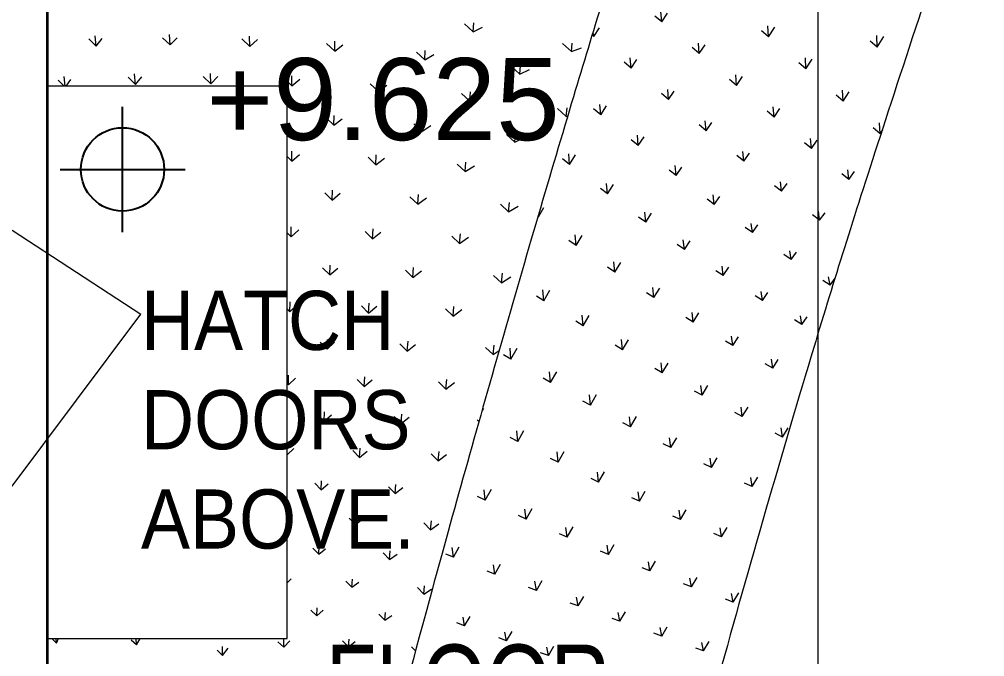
# Model space of a CAD drawing. Header units: millimetres. Extents: x 10569 to 232243, y -25347 to 80743.
# Drawn here: x 177207 to 181841, y 13041 to 16097 of the extents above; entities that cross this region are included whole.
import ezdxf

# ---------------------------------------------------------------- set-up
doc = ezdxf.new("R2010")
doc.units = ezdxf.units.MM
for name, color, linetype, lineweight in [('A-ANNO-NOTE', 131, 'Continuous', 25), ('A-FLOR', 192, 'Continuous', 9), ('A-FLOR-PATT', 8, 'Continuous', 9), ('A-WALL', 113, 'Continuous', 20), ('G-ANNO-TEXT', 231, 'Continuous', 5)]:
    doc.layers.add(name, color=color, linetype=linetype, lineweight=lineweight)
doc.styles.add('Arial_1', font='arial.ttf', dxfattribs={"height": 393.413174})
doc.styles.add('Swis721 BT_6', font='swiss.ttf', dxfattribs={"width": 0.89, "height": 283.821263})
doc.styles.add('Swis721 BT_7', font='swiss.ttf', dxfattribs={"width": 0.75, "height": 378.428351})

# ---------------------------------------------------------------- blocks, each defined once
blk = doc.blocks.new('FP_806-Copy _2_ of PART PLAN OF D_C_S _ CABLE LEAD-IN PLAN')
at = {"layer": 'A-FLOR-PATT'}
for p, q in [((94683.6, 16037), (94685.4, 16080.4)), ((94683.6, 16037), (94641.7, 16075.1)), ((94683.6, 16037), (94728.2, 16060.1)), ((92873.6, 15969), (92838.3, 16003.4)), ((92873.6, 15969), (92869, 16019.1)), ((92873.6, 15969), (92902.7, 16005.4)), ((93228.9, 15974.6), (93192.3, 16009.5)), ((93228.9, 15974.6), (93226, 16024)), ((93228.9, 15974.6), (93261.6, 16009.4)), ((93610.6, 15967.9), (93572.7, 16003.4)), ((93610.6, 15967.9), (93609.3, 16016.2)), ((93610.6, 15967.9), (93646.9, 16000.6)), ((94018.2, 15945.4), (94018.4, 15992.3)), ((94018.2, 15945.4), (93979, 15981.6)), ((94018.2, 15945.4), (94057.9, 15975.4)), ((94450.8, 15902.7), (94452.3, 15947.7)), ((95155.3, 15942.6), (95112.1, 15981.8)), ((95155.3, 15942.6), (95158.2, 15983.2)), ((95155.3, 15942.6), (95202.7, 15960.6)), ((94450.8, 15902.7), (94410.2, 15939.7)), ((94450.8, 15902.7), (94493.7, 15929.2)), ((94907, 15834.2), (94865.1, 15872.2)), ((94907, 15834.2), (94909.7, 15876.8)), ((94907, 15834.2), (94952.9, 15856.2)), ((92720.4, 15777.5), (92691.6, 15806.2)), ((92725, 15777.5), (92720.3, 15822.7)), ((92729.1, 15777.5), (92752.3, 15809.7)), ((93061.4, 15785.7), (93026.2, 15820.1)), ((93061.4, 15785.7), (93057.9, 15835.4)), ((93061.4, 15785.7), (93091.9, 15821.5)), ((93423.9, 15788.4), (93387.4, 15823.3)), ((93423.9, 15788.4), (93422, 15837.4)), ((93423.9, 15788.4), (93458, 15822.6)), ((93812.8, 15778.5), (93774.9, 15814)), ((93812.8, 15778.5), (93812.5, 15826.4)), ((93812.8, 15778.5), (93850.5, 15810.6)), ((94227.5, 15752.3), (94188.3, 15788.5)), ((94227.5, 15752.3), (94228.7, 15798.7)), ((94227.5, 15752.3), (94268.6, 15781.6)), ((94667, 15705.3), (94626.5, 15742.3)), ((94667, 15705.3), (94669.5, 15749.7)), ((94667, 15705.3), (94711.3, 15730.9)), ((95130, 15631.7), (95088.2, 15669.7)), ((95130, 15631.7), (95133.7, 15673.5)), ((94014.6, 15589.4), (93976.8, 15624.8)), ((94014.6, 15589.4), (94015.3, 15636.7)), ((94014.6, 15589.4), (94053.7, 15620.8)), ((95130, 15631.7), (95138, 15635.3)), ((94436.4, 15559.5), (94397.3, 15595.7)), ((94436.4, 15559.5), (94438.6, 15605.3)), ((94436.4, 15559.5), (94478.9, 15588)), ((94882.9, 15508.2), (94842.5, 15545.1)), ((94882.9, 15508.2), (94886.4, 15551.9)), ((94882.9, 15508.2), (94928.6, 15532.8)), ((93812.8, 15416.5), (93789.3, 15439)), ((93812.8, 15416.5), (93813, 15464.6)), ((93812.8, 15416.5), (93849.8, 15449.6)), ((94216.1, 15400.4), (94178.3, 15435.8)), ((94216.1, 15400.4), (94217.8, 15447.2)), ((94216.1, 15400.4), (94256.6, 15431.1)), ((94645, 15366.9), (94605.9, 15403)), ((94645, 15366.9), (94648.2, 15412.1)), ((94645, 15366.9), (94688.8, 15394.6)), ((94006.7, 15230.8), (93970.4, 15265.6)), ((94006.7, 15230.8), (94008, 15278.4)), ((94006.7, 15230.8), (94045.1, 15263.3)), ((94417.2, 15211.5), (94379.5, 15246.9)), ((94417.2, 15211.5), (94420, 15257.9)), ((94417.2, 15211.5), (94459.1, 15241.6)), ((94853.2, 15174.5), (94814.2, 15210.5)), ((94853.2, 15174.5), (94857.4, 15219.1)), ((94853.2, 15174.5), (94898.4, 15201.4)), ((93809.2, 15054), (93789.3, 15073.5)), ((93809.2, 15054), (93809.9, 15102)), ((93809.2, 15054), (93845.3, 15087.5)), ((94200.3, 15045.2), (94164.1, 15080)), ((94200.3, 15045.2), (94202.6, 15092.4)), ((94200.3, 15045.2), (94240.1, 15077.1)), ((94617.9, 15022.9), (94621.8, 15068.8)), ((94617.9, 15022.9), (94580.3, 15058.2)), ((94617.9, 15022.9), (94661.2, 15052.3)), ((93995.3, 14871.4), (93960.4, 14905.6)), ((93995.3, 14871.4), (93997, 14919)), ((93995.3, 14871.4), (94032.8, 14904.3)), ((94393.5, 14859.7), (94357.3, 14894.5)), ((94393.5, 14859.7), (94396.9, 14906.6)), ((94393.5, 14859.7), (94434.7, 14891.1)), ((94818.3, 14834.4), (94823.2, 14879.8)), ((94818.3, 14834.4), (94780.8, 14869.7)), ((94818.3, 14834.4), (94863, 14863.1)), ((93803.1, 14695), (93804, 14742.2)), ((93803.1, 14695), (93789.3, 14708.8)), ((93803.1, 14695), (93838.1, 14728.1)), ((94181, 14689), (94146.2, 14723.2)), ((94181, 14689), (94183.7, 14736.1)), ((94181, 14689), (94219.9, 14721.3)), ((94586.4, 14674.4), (94550.2, 14709.2)), ((94586.4, 14674.4), (94590.8, 14720.8)), ((94586.4, 14674.4), (94629, 14705.2)), ((93981.5, 14516.1), (93983.4, 14562.7)), ((94366.3, 14506.7), (94370.1, 14553.4)), ((93981.5, 14516.1), (93948.1, 14549.6)), ((93981.5, 14516.1), (94017.9, 14548.5)), ((94366.3, 14506.7), (94331.6, 14540.9)), ((94366.3, 14506.7), (94406.6, 14538.5)), ((94778.9, 14489.3), (94742.8, 14524)), ((94778.9, 14489.3), (94784.3, 14535.3)), ((94778.9, 14489.3), (94808.4, 14509.6)), ((93795.9, 14344.7), (93796.9, 14390.4)), ((93795.9, 14344.7), (93829.6, 14376.6)), ((94159.6, 14337.3), (94126.2, 14370.8)), ((94159.6, 14337.3), (94162.5, 14383.4)), ((94159.6, 14337.3), (94197.3, 14369)), ((94551.3, 14324.6), (94556.1, 14370.8)), ((93795.9, 14344.7), (93789.3, 14351.4)), ((94551.3, 14324.6), (94516.7, 14358.8)), ((94551.3, 14324.6), (94593, 14355.8)), ((93967.1, 14170.5), (93935, 14203.1)), ((93967.1, 14170.5), (93969, 14215.5)), ((93967.1, 14170.5), (94002.1, 14201.4)), ((94337.3, 14158.7), (94304, 14192.2)), ((94337.3, 14158.7), (94341.2, 14204.3)), ((94337.3, 14158.7), (94376.3, 14189.6)), ((94711, 14167.3), (94701.4, 14176.7)), ((93789.3, 14011.4), (93790, 14052.2)), ((93789.3, 14008.7), (93821.5, 14038.6)), ((94137.9, 13996.6), (94105.9, 14029.2)), ((94137.9, 13996.6), (94140.7, 14040.9)), ((94137.9, 13996.6), (94174.2, 14026.5)), ((94514.7, 13980.3), (94481.5, 14013.7)), ((94514.7, 13980.3), (94519.6, 14025.4)), ((94514.7, 13980.3), (94555.1, 14010.5)), ((93953.8, 13841.3), (93922.9, 13872.6)), ((93953.8, 13841.3), (93955.4, 13883.7)), ((93953.8, 13841.3), (93987.1, 13869.8)), ((94308.4, 13823), (94312.2, 13866.5)), ((94308.4, 13823), (94276.5, 13855.5)), ((94308.4, 13823), (94345.9, 13851.9)), ((93789.3, 13695.4), (93814.9, 13718.9)), ((94118, 13674.2), (94087.2, 13705.5)), ((94118, 13674.2), (94120.5, 13715.6)), ((94118, 13674.2), (94152.5, 13701.3)), ((94478.7, 13649.6), (94446.8, 13682.1)), ((94478.7, 13649.6), (94483.3, 13692.3)), ((94478.7, 13649.6), (94517.4, 13677.5)), ((93942.6, 13531.9), (93912.9, 13561.6)), ((93942.6, 13531.9), (93944, 13572)), ((93942.6, 13531.9), (93974.5, 13558.6)), ((94281.9, 13507.4), (94251.2, 13538.7)), ((94281.9, 13507.4), (94285.2, 13547.8)), ((94281.9, 13507.4), (94317.5, 13533.2)), ((93789.3, 13394.9), (93809.3, 13413.8)), ((94100.9, 13373.7), (94071.2, 13403.3)), ((94100.9, 13373.7), (94103, 13412.4)), ((94100.9, 13373.7), (94133.8, 13398.6)), ((94445.6, 13341), (94414.9, 13372.2)), ((94445.6, 13341), (94449.7, 13380.4)), ((94445.6, 13341), (94482.3, 13365.4)), ((93932.4, 13236.8), (93903.7, 13264.6)), ((93932.4, 13236.8), (93933.8, 13275.4)), ((93932.4, 13236.8), (93963.2, 13263.2)), ((94258.9, 13215.8), (94261.8, 13253.3)), ((94258.9, 13215.8), (94229.3, 13245.4)), ((94258.9, 13215.8), (94292.8, 13239.1)), ((92683.6, 13106.2), (92659.9, 13127.5)), ((92683.6, 13106.2), (92681.9, 13127.5)), ((92683.6, 13106.2), (92692.7, 13127.5)), ((93067.3, 13096.9), (93041.5, 13120.3)), ((93067.3, 13096.9), (93066, 13127.5)), ((93067.3, 13096.9), (93084.5, 13127.5)), ((93773.6, 13086.6), (93774.5, 13126.2)), ((93773.6, 13086.6), (93802.7, 13116.2)), ((94085, 13088.3), (94056.4, 13116.1)), ((94085, 13088.3), (94087.1, 13125.6)), ((93480.2, 13047.3), (93453.5, 13071.9)), ((93480.2, 13047.3), (93480.1, 13089.8)), ((93480.2, 13047.3), (93507, 13082.5)), ((93773.6, 13086.6), (93745.9, 13112.8)), ((94085, 13088.3), (94116.8, 13113)), ((94406.6, 13068.3), (94387, 13087.9))]:
    blk.add_line(p, q, dxfattribs=at)
blk = doc.blocks.new('FP_809-Copy _2_ of PART PLAN OF D_C_S _ CABLE LEAD-IN PLAN')
at = {"layer": 'A-FLOR-PATT'}
for p, q in [((95588.1, 16084.7), (95583.9, 16134.3)), ((95588.1, 16084.7), (95616, 16126.7)), ((95588.1, 16084.7), (95554.3, 16113)), ((95261.4, 16015.9), (95259.7, 16034.5)), ((95261.4, 16015.9), (95288.7, 16057.1)), ((96100.9, 16013.8), (96067.2, 16042.4)), ((96100.9, 16013.8), (96098, 16066.4)), ((96100.9, 16013.8), (96130.6, 16059.8)), ((95261.4, 16015.9), (95255.5, 16020.9)), ((96622.3, 15963.6), (96588.8, 15992.7)), ((96622.3, 15963.6), (96621.1, 16020.6)), ((96622.3, 15963.6), (96654.2, 16015.3)), ((95768.2, 15933), (95734.5, 15961.6)), ((95768.2, 15933), (95764.2, 15983.1)), ((95768.2, 15933), (95796.3, 15975.4)), ((95441.3, 15864), (95436.8, 15913.3)), ((95441.3, 15864), (95468.7, 15905.2)), ((96280.1, 15859.8), (96277.4, 15913.1)), ((96280.1, 15859.8), (96309.9, 15906.3)), ((95441.3, 15864), (95407.6, 15892.4)), ((96280.1, 15859.8), (96246.5, 15888.9)), ((95947.7, 15780.5), (95914.1, 15809.1)), ((95947.7, 15780.5), (95943.8, 15830.5)), ((95947.7, 15780.5), (95975.8, 15822.7)), ((95621.2, 15712.8), (95616.7, 15761.7)), ((96458.4, 15704.3), (96455.9, 15757.6)), ((95621.2, 15712.8), (95587.5, 15741)), ((95621.2, 15712.8), (95648.5, 15753.7)), ((96458.4, 15704.3), (96425, 15733.6)), ((96458.4, 15704.3), (96488.3, 15750.5)), ((95295, 15639.5), (95261.2, 15667.5)), ((95295, 15639.5), (95290.6, 15689.8)), ((95295, 15639.5), (95322.6, 15682.4)), ((96127, 15628.3), (96123, 15677.7)), ((96127, 15628.3), (96155, 15669.8)), ((96127, 15628.3), (96093.4, 15656.8)), ((95801.3, 15563.3), (95767.5, 15591.2)), ((95801.3, 15563.3), (95796.6, 15611.4)), ((95801.3, 15563.3), (95828.4, 15603.4)), ((96636.4, 15548.4), (96603, 15577.6)), ((96636.4, 15548.4), (96633.7, 15601.1)), ((95475.6, 15491.9), (95471, 15541.2)), ((95475.6, 15491.9), (95503, 15534)), ((96306.5, 15477.5), (96302.3, 15525.9)), ((96636.4, 15548.4), (96649.4, 15568.3)), ((95475.6, 15491.9), (95441.7, 15519.3)), ((96306.5, 15477.5), (96272.8, 15505.6)), ((96306.5, 15477.5), (96334.2, 15517.8)), ((95145.7, 15401), (95141.7, 15452.8)), ((95145.7, 15401), (95174, 15447)), ((95982, 15416.5), (95948, 15443.8)), ((95982, 15416.5), (95977, 15463.4)), ((95982, 15416.5), (96008.8, 15455.4)), ((95145.7, 15401), (95111.7, 15428)), ((95657.2, 15348.2), (95652.2, 15396)), ((95657.2, 15348.2), (95684.2, 15389)), ((95657.2, 15348.2), (95623, 15374.8)), ((96486.5, 15329.1), (96452.7, 15356.7)), ((96486.5, 15329.1), (96481.8, 15376)), ((96486.5, 15329.1), (96513.7, 15367.8)), ((95328.1, 15260.1), (95323.6, 15310.2)), ((95328.1, 15260.1), (95356, 15304.7)), ((96163.4, 15273.2), (96129.3, 15299.7)), ((96163.4, 15273.2), (96158, 15318.5)), ((96163.4, 15273.2), (96189.9, 15310.6)), ((95328.1, 15260.1), (95293.8, 15286.1)), ((95839.8, 15208.9), (95834.4, 15255)), ((95839.8, 15208.9), (95866.5, 15248.1)), ((95839.8, 15208.9), (95805.5, 15234.7)), ((94995.8, 15150.9), (95021.5, 15194.4)), ((95511.8, 15124.3), (95506.8, 15172.6)), ((95511.8, 15124.3), (95539.2, 15167.3)), ((96346, 15134.1), (96311.7, 15159.8)), ((96346, 15134.1), (96340.1, 15177.6)), ((96346, 15134.1), (96371.9, 15169.7)), ((95511.8, 15124.3), (95477.2, 15149.3)), ((96023.8, 15074.6), (96017.9, 15118.8)), ((96023.8, 15074.6), (96050, 15112)), ((95177.1, 15012.4), (95172.8, 15063.7)), ((96023.8, 15074.6), (95989.2, 15099.4)), ((95177.1, 15012.4), (95142.3, 15036.9)), ((95177.1, 15012.4), (95205.7, 15060.2)), ((95696.9, 14993.8), (95662.1, 15017.8)), ((95696.9, 14993.8), (95691.4, 15040.2)), ((95696.9, 14993.8), (95723.9, 15035.1)), ((96209.3, 14945.6), (96174.4, 14969.4)), ((96209.3, 14945.6), (96202.7, 14987.7)), ((96209.3, 14945.6), (96234.8, 14981.2)), ((95363.2, 14885.1), (95358.4, 14934.6)), ((95363.2, 14885.1), (95391.4, 14931.3)), ((95363.2, 14885.1), (95328.2, 14908.6)), ((95883.6, 14868.7), (95848.5, 14891.7)), ((95883.6, 14868.7), (95877.5, 14913.2)), ((95883.6, 14868.7), (95910.1, 14908.4)), ((96396.2, 14822.2), (96361, 14844.9)), ((96396.2, 14822.2), (96389.1, 14862.2)), ((96396.2, 14822.2), (96421.2, 14855.8)), ((95022.2, 14747.5), (95018.1, 14799.9)), ((95022.2, 14747.5), (95051.5, 14798.4)), ((95550.7, 14763.1), (95515.5, 14785.6)), ((95550.7, 14763.1), (95545.5, 14810.8)), ((95550.7, 14763.1), (95578.5, 14807.8)), ((96071.6, 14749.1), (96065.1, 14791.7)), ((96071.6, 14749.1), (96097.7, 14787.1)), ((95022.2, 14747.5), (94987.1, 14770.4)), ((96071.6, 14749.1), (96036.3, 14771.1)), ((95739.5, 14645.8), (95733.9, 14692)), ((95210.5, 14627.9), (95175.1, 14650)), ((95210.5, 14627.9), (95206, 14678.7)), ((95210.5, 14627.9), (95239.4, 14677.5)), ((95739.5, 14645.8), (95704, 14667.5)), ((95739.5, 14645.8), (95766.9, 14689.3)), ((96261.1, 14634.6), (96225.5, 14655.7)), ((96261.1, 14634.6), (96254.1, 14675.6)), ((96261.1, 14634.6), (96286.8, 14671.2)), ((95400, 14512.8), (95395, 14562.2)), ((95400, 14512.8), (95428.5, 14561.1)), ((95929.5, 14533.1), (95893.8, 14553.9)), ((95929.5, 14533.1), (95923.5, 14577.9)), ((95929.5, 14533.1), (95956.6, 14575.4)), ((94864.3, 14467.5), (94860.2, 14520.7)), ((94864.3, 14467.5), (94894.1, 14520.9)), ((95400, 14512.8), (95364.3, 14534.1)), ((94864.3, 14467.5), (94828.7, 14489)), ((96120.6, 14424.6), (96114.2, 14468.2)), ((96120.6, 14424.6), (96147.4, 14465.9)), ((95590.5, 14402), (95554.7, 14422.4)), ((95590.5, 14402), (95585.2, 14449.9)), ((95590.5, 14402), (95618.8, 14449.1)), ((96120.6, 14424.6), (96084.7, 14444.7)), ((95054.5, 14355), (95018.7, 14375.8)), ((95054.5, 14355), (95050.1, 14406.7)), ((95054.5, 14355), (95083.9, 14407.1)), ((95782.1, 14295.3), (95776.4, 14341.9)), ((95782.1, 14295.3), (95810.1, 14341.2)), ((95245.8, 14246.9), (95241, 14297)), ((95245.8, 14246.9), (95274.9, 14297.6)), ((95782.1, 14295.3), (95746.1, 14315)), ((94726.8, 14218), (94734.7, 14232.3)), ((95245.8, 14246.9), (95209.9, 14266.8)), ((95974.7, 14192.7), (95968.7, 14237.9)), ((95974.7, 14192.7), (96002.4, 14237.5)), ((95438.2, 14143), (95433, 14191.6)), ((95438.2, 14143), (95466.9, 14192.3)), ((95974.7, 14192.7), (95938.5, 14211.6)), ((95438.2, 14143), (95402.1, 14162.1)), ((96168.4, 14094.1), (96162, 14137.9)), ((96168.4, 14094.1), (96195.7, 14137.7)), ((94897.2, 14073.2), (94861, 14092.5)), ((94897.2, 14073.2), (94892.5, 14124.5)), ((94897.2, 14073.2), (94926.7, 14126.3)), ((95631.7, 14043.3), (95626.1, 14090.3)), ((95631.7, 14043.3), (95660, 14091.2)), ((96168.4, 14094.1), (96132, 14112.3)), ((95631.7, 14043.3), (95595.4, 14061.6)), ((95090.7, 13973.2), (95085.5, 14022.8)), ((95090.7, 13973.2), (95119.7, 14024.7)), ((95090.7, 13973.2), (95054.3, 13991.6)), ((95826.2, 13947.7), (95789.7, 13965.3)), ((95826.2, 13947.7), (95820.2, 13993.2)), ((95826.2, 13947.7), (95854.1, 13994.2)), ((95285.3, 13877.5), (95279.7, 13925.3)), ((95285.3, 13877.5), (95313.9, 13927.3)), ((95285.3, 13877.5), (95248.7, 13895.1)), ((96021.8, 13856.3), (95985, 13873.1)), ((96021.8, 13856.3), (96015.3, 13900.2)), ((96021.8, 13856.3), (96049.3, 13901.3)), ((94741, 13791.2), (94735.7, 13840.9)), ((94741, 13791.2), (94770.1, 13843.7)), ((95481, 13786), (95474.9, 13832.1)), ((95481, 13786), (95509.1, 13834.2)), ((94741, 13791.2), (94704.3, 13808.7)), ((95481, 13786), (95444.2, 13802.9)), ((94937, 13700.5), (94900.1, 13717.2)), ((94937, 13700.5), (94931.2, 13748.3)), ((94937, 13700.5), (94965.6, 13751.2)), ((95677.7, 13698.8), (95671.2, 13743.2)), ((95677.7, 13698.8), (95705.5, 13745.4)), ((95677.7, 13698.8), (95640.8, 13714.9)), ((95134, 13614), (95097, 13629.9)), ((95134, 13614), (95127.8, 13660)), ((95134, 13614), (95162.2, 13662.9)), ((95875.5, 13615.7), (95838.3, 13631)), ((95875.5, 13615.7), (95868.6, 13658.4)), ((95875.5, 13615.7), (95902.8, 13660.7)), ((95332.1, 13531.4), (95359.8, 13578.7)), ((94588.1, 13517.7), (94551, 13533.3)), ((94588.1, 13517.7), (94581.9, 13564.4)), ((94588.1, 13517.7), (94616.4, 13567.9)), ((95332.1, 13531.4), (95294.9, 13546.6)), ((95332.1, 13531.4), (95325.4, 13575.7)), ((94786.8, 13436.6), (94814.6, 13485.1)), ((95531.1, 13452.3), (95524, 13495.2)), ((95531.1, 13452.3), (95558.4, 13498.2)), ((94786.8, 13436.6), (94749.4, 13451.5)), ((94786.8, 13436.6), (94780.1, 13481.5)), ((95531.1, 13452.3), (95493.7, 13466.9)), ((94986.2, 13358.9), (94979.1, 13402.3)), ((94986.2, 13358.9), (95013.6, 13405.8)), ((95730.8, 13376.3), (95723.4, 13417.9)), ((95730.8, 13376.3), (95757.8, 13421)), ((94986.2, 13358.9), (94948.8, 13373.2)), ((95730.8, 13376.3), (95693.3, 13390.3)), ((95931.1, 13302.8), (95957.9, 13346.6)), ((95186.4, 13284), (95178.9, 13326.1)), ((95186.4, 13284), (95213.4, 13329.6)), ((95931.1, 13302.8), (95893.5, 13316.4)), ((95931.1, 13302.8), (95923.5, 13343.5)), ((95186.4, 13284), (95148.8, 13297.9)), ((95387.1, 13211.2), (95413.8, 13255.8)), ((94642, 13188.9), (94634.2, 13230.3)), ((94642, 13188.9), (94668.7, 13233.9)), ((95387.1, 13211.2), (95349.4, 13224.7)), ((95387.1, 13211.2), (95379.4, 13252.4)), ((94642, 13188.9), (94604.3, 13202.4)), ((94843.2, 13117.5), (94869.7, 13161.7)), ((95588.1, 13139.7), (95580.2, 13180.4)), ((95588.1, 13139.7), (95614.7, 13183.8)), ((94843.2, 13117.5), (94805.5, 13130.8)), ((94843.2, 13117.5), (94835.2, 13158.2)), ((95588.1, 13139.7), (95550.4, 13153.1)), ((95044.6, 13046.9), (95036.5, 13087.2)), ((95044.6, 13046.9), (95070.9, 13090.7)), ((95789.2, 13069.1), (95751.5, 13082.3)), ((95789.2, 13069.1), (95781.3, 13109.4)), ((95789.2, 13069.1), (95815.7, 13112.9)), ((95044.6, 13046.9), (95006.9, 13060.1))]:
    blk.add_line(p, q, dxfattribs=at)
blk = doc.blocks.new('DLN_Slab Level Mark - SSL-2mm_Type 2-2670448-Copy _2_ of PART PLAN OF D_C_S _ CABLE LEAD-IN PLAN')
at = {"layer": 'A-ANNO-NOTE'}
for p, q in [((0, 1.5), (0, -1.5)), ((-1.5, 0), (1.5, 0))]:
    blk.add_line(p, q, dxfattribs=at)
blk.add_circle((0, 0), 1, dxfattribs=at)

msp = doc.modelspace()

# ---------------------------------------------------------------- linework, layer by layer
at = {"layer": 'A-FLOR', "color": 53, "lineweight": 15}
msp.add_line((181042.01041, 3937.14312), (181042.01041, 23220.76618), dxfattribs=at)
at = {"layer": 'A-FLOR'}
for p, q in [((178492.01041, 15777.48546), (177342.01041, 15777.48546)), ((178492.01041, 13127.48546), (178492.01041, 15777.48546)), ((177342.01041, 13127.48546), (178492.01041, 13127.48546))]:
    msp.add_line(p, q, dxfattribs=at)
for points, knots in [([(181841.01542, 21448.12024), (181823.50695, 21403.49671), (181703.72987, 21097.33982), (181469.2877, 20486.45602), (181197.29725, 19739.00711), (180807.43028, 18641.12159), (180604.63894, 18052.04007), (180380.91923, 17363.33909), (180122.69689, 16568.42487), (179860.5201, 15710.67039), (179524.22698, 14569.4001), (179177.43914, 13329.03446), (178969.68348, 12553.46852), (178748.15044, 11645.20971), (178543.90094, 10717.53495), (178403.98832, 9997.36072), (178335.87386, 9567.49081), (178275.6184, 9139.59308), (178246.20955, 8908.45486)], [146.5115526305, 146.5115526305, 146.5115526305, 146.5115526305, 146.9842487516, 149.7477417167, 152.8710327831, 155.6952478321, 158.4415493634, 160.8279183117, 163.5137315081, 166.7085993566, 170.3977282731, 173.9840829727, 177.2917672061, 180.2299639644, 183.0922759073, 185.4271984576, 187.5861070317, 189.8046425141, 189.8046425141, 189.8046425141, 189.8046425141]), ([(181841.0169, 17049.90996), (181832.69274, 17025.34222), (181672.79095, 16552.7058), (181288.48046, 15391.27254), (181064.56601, 14677.28912), (180783.63075, 13727.25005), (180565.6033, 12957.02732), (180349.25687, 12148.98476), (180127.72434, 11259.73178), (179914.68841, 10336.15476), (179810.87933, 9847.30532), (179726.86945, 9414.66409), (179662.05465, 9004.92539), (179607.93641, 8535.86335), (179593.72767, 8300.69616), (179583.74031, 8013.09684), (179587.04197, 7826.02392), (179602.58547, 7530.53213), (179641.20996, 7216.46554), (179704.95948, 6869.7823), (179752.99917, 6702.37934), (179853.02457, 6394.70441), (179928.20948, 6190.01939), (179968.47293, 6077.388)], [88.351049563, 88.351049563, 88.351049563, 88.351049563, 88.5739935232, 92.5835625461, 96.5449138638, 99.3207100258, 102.1929498492, 104.984003146, 107.9361103254, 110.5201242415, 112.5841571659, 114.0655925609, 115.5168852373, 116.7439619213, 117.8321531365, 118.6087429438, 119.4512490744, 120.3250828263, 121.3797012231, 122.301253482, 123.2448037949, 124.1695396625, 125.1734564309, 125.1734564309, 125.1734564309, 125.1734564309])]:
    msp.add_open_spline(points, degree=3, knots=knots, dxfattribs=at)
at = {"layer": 'A-WALL', "lineweight": 35}
msp.add_line((177342.01041, 4657.48546), (177342.01041, 19682.31879), dxfattribs=at)
at = {"layer": 'G-ANNO-TEXT', "color": 60}
for p in [(177172.01103, 15087.10392), (177172.01103, 13858.47602)]:
    msp.add_line(p, (177791.08775, 14682.76797), dxfattribs=at)

# ---------------------------------------------------------------- block references
at = {"layer": 'A-ANNO-NOTE', "xscale": 200.0000000000001, "yscale": 200.0000000000001, "zscale": 200.0000000000001, "rotation": 90.00000000000034}
msp.add_blockref('DLN_Slab Level Mark - SSL-2mm_Type 2-2670448-Copy _2_ of PART PLAN OF D_C_S _ CABLE LEAD-IN PLAN', (177702.46167, 15377.48546), dxfattribs=at)
at = {"layer": 'A-FLOR'}
for name in ['FP_806-Copy _2_ of PART PLAN OF D_C_S _ CABLE LEAD-IN PLAN', 'FP_809-Copy _2_ of PART PLAN OF D_C_S _ CABLE LEAD-IN PLAN']:
    msp.add_blockref(name, (84702.71744, 0), dxfattribs=at)

# ---------------------------------------------------------------- texts
at = {"layer": 'A-ANNO-NOTE', "lineweight": 5, "insert": (178105.25666, 15911.54023), "char_height": 393.413174, "width": 2020.8, "attachment_point": 1, "line_spacing_factor": 0.938532, "style": 'Arial_1'}
msp.add_mtext('+9.625', dxfattribs=at)
at = {"layer": 'G-ANNO-TEXT', "color": 7, "attachment_point": 1, "line_spacing_factor": 1.00667}
for s, insert, char_height, width, style in [('HATCH\\PDOORS\\PABOVE.', (177791.08775, 14795.63686), 283.821263, 1504.8, 'Swis721 BT_6'), ('FLOOR\\PDRAIN', (178678.10435, 13098.95763), 378.428351, 1569.6, 'Swis721 BT_7')]:
    msp.add_mtext(s, dxfattribs=dict(at, insert=insert, char_height=char_height, width=width, style=style))

doc.saveas('drawing.dxf')
